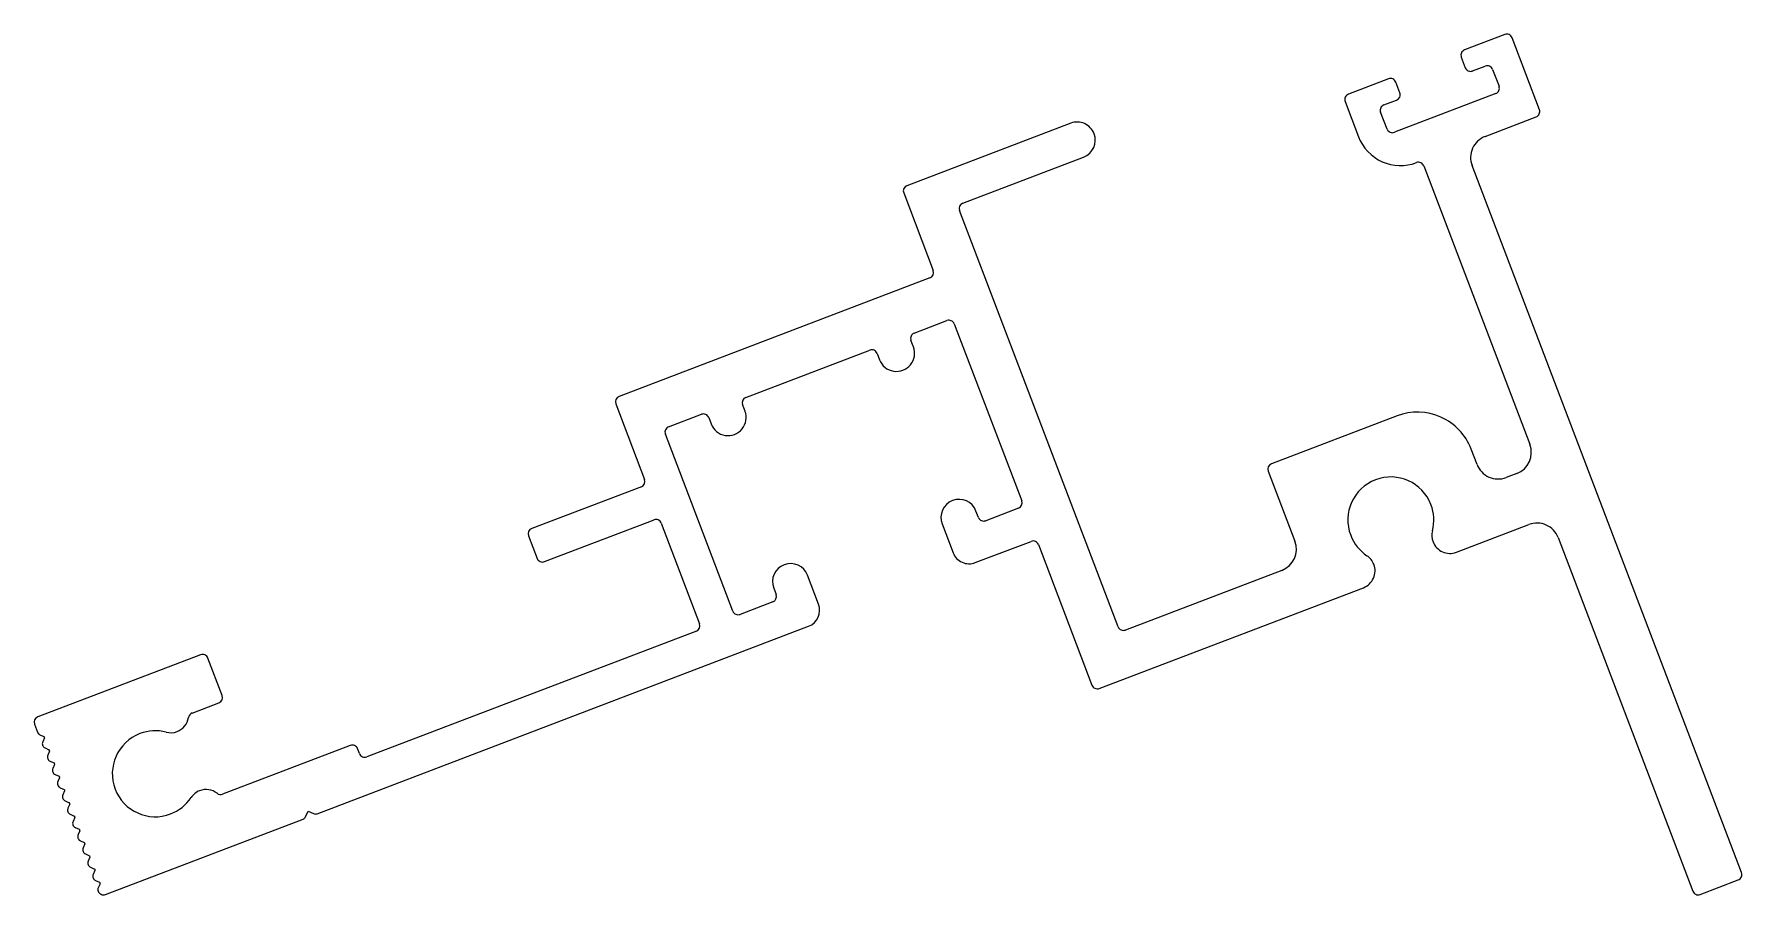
# Model space of a CAD drawing. Header units: inches. Extents: x -34.3 to 41.2, y 1.4 to 39.4.
import ezdxf

# ---------------------------------------------------------------- set-up
doc = ezdxf.new("R2010")
doc.units = ezdxf.units.IN
doc.header["$MEASUREMENT"] = 0
doc.layers.add('1', color=7, linetype='Continuous')
doc.layers.add('CLIP', color=7, linetype='Continuous')

msp = doc.modelspace()

# ---------------------------------------------------------------- linework, layer by layer
at = {"layer": '1', "color": 7, "linetype": 'Continuous'}
for centre, radius, start, end in [((11.798, 34.749), 0.8, 20.87, 110.87), ((11.798, 34.749), 0.8, 290.87, 20.87), ((7.021, 16.783), 0.762, 200.87, 290.87), ((-0.352, 13.972), 0.762, 290.87, 20.87)]:
    msp.add_arc(centre, radius, start, end, dxfattribs=at)
at = {"layer": 'CLIP', "color": 7, "linetype": 'Continuous'}
for p, q in [((30.707, 39.416), (28.931, 38.739)), ((32.24, 36.095), (31.029, 39.272)), ((28.787, 38.417), (28.965, 37.949)), ((29.287, 37.805), (29.848, 38.019)), ((30.171, 37.874), (30.456, 37.127)), ((25.567, 37.457), (23.792, 36.78)), ((26.068, 36.845), (25.89, 37.312)), ((23.647, 36.457), (24.242, 34.898)), ((25.363, 36.309), (25.924, 36.522)), ((30.311, 36.804), (25.826, 35.094)), ((25.503, 35.238), (25.218, 35.986)), ((29.84, 34.912), (32.096, 35.772)), ((11.513, 35.496), (4.27, 32.735)), ((6.737, 31.963), (12.083, 34.001)), ((27.126, 33.61), (31.818, 21.303)), ((41.178, 2.368), (29.262, 33.621)), ((4.125, 32.412), (5.434, 28.981)), ((7.917, 28.165), (6.592, 31.64)), ((5.289, 28.658), (-8.461, 23.416)), ((13.609, 13.237), (7.917, 28.165)), ((4.593, 26.218), (6.041, 26.77)), ((6.364, 26.625), (9.347, 18.802)), ((4.556, 25.613), (4.448, 25.895)), ((-2.855, 23.378), (2.626, 25.468)), ((2.949, 25.324), (3.057, 25.041)), ((-8.606, 23.093), (-7.332, 19.752)), ((-2.892, 22.773), (-3, 23.056)), ((-6.27, 22.077), (-4.822, 22.628)), ((-4.499, 22.483), (-4.391, 22.202)), ((25.946, 22.559), (20.391, 20.441)), ((-3.432, 13.93), (-6.415, 21.753)), ((29.482, 20.413), (29.224, 21.09)), ((20.246, 20.118), (21.427, 17.02)), ((31.24, 20.013), (30.773, 19.834)), ((-7.477, 19.43), (-12.321, 17.583)), ((7.431, 18.071), (7.323, 18.354)), ((9.202, 18.479), (7.754, 17.927)), ((-11.762, 16.116), (-6.917, 17.963)), ((-6.595, 17.818), (-4.899, 13.371)), ((5.824, 17.782), (6.309, 16.511)), ((28.568, 16.533), (31.779, 17.757)), ((-12.466, 17.26), (-12.085, 16.26)), ((7.292, 16.071), (9.761, 17.012)), ((10.084, 16.868), (12.453, 10.656)), ((33.07, 17.178), (39.029, 1.549)), ((0.36, 14.243), (-0.125, 15.514)), ((20.849, 15.73), (13.932, 13.092)), ((-1.624, 14.943), (-1.517, 14.664)), ((12.775, 10.511), (24.457, 14.965)), ((-1.664, 14.336), (-3.109, 13.785)), ((-21.814, 4.974), (-0.081, 13.26)), ((-5.043, 13.048), (-19.622, 7.49)), ((-26.967, 11.999), (-34.169, 9.253)), ((-26.013, 10.201), (-26.644, 11.854)), ((-27.345, 9.425), (-26.158, 9.878)), ((-34.314, 8.93), (-34.18, 8.578)), ((-34.073, 8.465), (-33.899, 8.387)), ((-33.874, 8.321), (-33.952, 8.148)), ((-33.85, 7.879), (-33.676, 7.801)), ((-33.651, 7.735), (-33.729, 7.562)), ((-20.349, 7.994), (-25.999, 5.84)), ((-19.945, 7.634), (-20.027, 7.849)), ((-33.626, 7.293), (-33.453, 7.216)), ((-33.428, 7.149), (-33.505, 6.976)), ((-33.403, 6.707), (-33.229, 6.63)), ((-33.204, 6.564), (-33.282, 6.39)), ((-33.18, 6.122), (-33.006, 6.044)), ((-32.981, 5.978), (-33.059, 5.804)), ((-32.956, 5.536), (-32.783, 5.458)), ((-32.758, 5.392), (-32.835, 5.219)), ((-32.733, 4.95), (-32.559, 4.872)), ((-32.534, 4.806), (-32.612, 4.633)), ((-31.177, 1.404), (-22.439, 4.735)), ((-22.326, 4.842), (-22.216, 5.088)), ((-22.216, 5.088), (-21.97, 4.978)), ((-32.51, 4.364), (-32.336, 4.287)), ((-32.311, 4.221), (-32.389, 4.047)), ((-32.286, 3.779), (-32.113, 3.701)), ((-32.087, 3.635), (-32.165, 3.461)), ((-32.063, 3.193), (-31.889, 3.115)), ((-31.864, 3.049), (-31.942, 2.875)), ((-31.839, 2.607), (-31.666, 2.529)), ((-31.641, 2.463), (-31.719, 2.29)), ((-31.616, 2.021), (-31.443, 1.943)), ((-31.417, 1.877), (-31.495, 1.704)), ((39.351, 1.404), (41.033, 2.046))]:
    msp.add_line(p, q, dxfattribs=at)
for centre, radius, start, end in [((30.796, 39.183), 0.25, 20.86996, 110.87004), ((29.02, 38.506), 0.25, 110.86996, 200.87004), ((29.198, 38.038), 0.25, 200.86996, 290.87004), ((29.937, 37.785), 0.25, 20.86996, 110.87004), ((25.656, 37.223), 0.25, 20.86996, 110.87004), ((30.222, 37.038), 0.25, 290.86996, 20.87004), ((23.881, 36.546), 0.25, 110.86996, 200.87004), ((25.452, 36.075), 0.25, 110.86996, 200.87004), ((25.835, 36.756), 0.25, 290.86996, 20.87004), ((32.007, 36.006), 0.25, 290.86996, 20.87004), ((26.093, 35.604), 1.981, 200.87, 290.99349), ((25.737, 35.328), 0.25, 200.86996, 290.87004), ((30.197, 33.978), 1, 110.86996, 200.87004), ((26.893, 33.521), 0.25, 20.87, 110.99349), ((4.359, 32.501), 0.25, 110.87, 200.87), ((6.826, 31.729), 0.25, 110.87, 200.87), ((5.2, 28.892), 0.25, 290.87, 20.87), ((6.13, 26.536), 0.251, 20.86996, 110.87004), ((4.682, 25.984), 0.251, 110.86996, 200.87004), ((2.715, 25.235), 0.25, 20.87, 110.87), ((3.806, 25.327), 0.802, 200.87, 20.87), ((-8.372, 23.182), 0.25, 110.87, 200.87), ((-3.642, 22.488), 0.802, 200.87, 20.87), ((-2.766, 23.145), 0.25, 110.87, 200.87), ((26.85, 20.185), 2.54, 20.87, 110.87), ((-6.18, 21.842), 0.251, 110.86996, 200.87004), ((-4.733, 22.394), 0.251, 20.86996, 110.87004), ((30.884, 20.947), 1, 290.87, 20.87), ((20.48, 20.207), 0.25, 110.87, 200.87), ((30.417, 20.769), 1, 200.87, 290.87), ((-7.566, 19.663), 0.25, 290.87, 20.87), ((25.67, 17.959), 1.9, 20.87, 200.87), ((6.574, 18.068), 0.802, 20.87, 200.87), ((9.113, 18.713), 0.25, 290.87, 20.87), ((25.67, 17.959), 1.9, 345.43905, 20.87), ((-12.232, 17.349), 0.25, 110.87, 200.87), ((-6.828, 17.729), 0.25, 20.87, 110.87), ((7.664, 18.16), 0.25, 200.87, 290.87), ((28.283, 17.28), 0.8, 165.43903, 200.87), ((32.135, 16.822), 1, 20.87, 110.87), ((9.851, 16.779), 0.25, 20.87, 110.87), ((20.493, 16.664), 1, 290.87, 20.87), ((25.67, 17.959), 1.9, 200.87, 236.30095), ((28.283, 17.28), 0.8, 200.87, 290.87004), ((-11.851, 16.349), 0.25, 200.87, 290.87), ((-0.874, 15.228), 0.802, 20.87, 200.87), ((24.172, 15.713), 0.8, 290.86996, 20.87), ((24.172, 15.713), 0.8, 20.87, 56.30097), ((-1.755, 14.574), 0.254, 290.87, 20.87), ((-3.198, 14.019), 0.25, 200.87, 290.87), ((-5.133, 13.281), 0.25, 290.87, 20.87), ((13.842, 13.326), 0.25, 200.87, 290.87), ((-26.878, 11.765), 0.25, 20.87, 110.87), ((12.686, 10.745), 0.25, 200.87, 290.87), ((-26.247, 10.111), 0.25, 290.87, 20.87), ((-34.08, 9.019), 0.25, 110.87, 200.87), ((-28.296, 9.352), 0.8, 290.87001, 351.05816), ((-27.254, 9.188), 0.254, 110.87, 171.05816), ((-33.99, 8.65), 0.203, 200.87, 245.87), ((-33.92, 8.341), 0.05, 335.86996, 65.87004), ((-28.974, 6.739), 1.9, 110.87, 290.87), ((-28.974, 6.739), 1.9, 75.43905, 110.87), ((-28.296, 9.352), 0.8, 255.43903, 290.87001), ((-33.766, 8.064), 0.203, 155.87, 200.87), ((-33.766, 8.064), 0.203, 200.87, 245.87), ((-33.543, 7.479), 0.203, 155.87, 200.87), ((-33.696, 7.756), 0.05, 335.86996, 65.87004), ((-20.26, 7.76), 0.25, 20.87, 110.87), ((-19.711, 7.723), 0.25, 200.87, 290.87), ((-33.543, 7.479), 0.203, 200.87, 245.87), ((-33.32, 6.893), 0.203, 155.87, 200.87), ((-33.32, 6.893), 0.203, 200.87, 245.87), ((-33.473, 7.17), 0.05, 335.86996, 65.87004), ((-33.096, 6.307), 0.203, 155.87, 200.87), ((-33.096, 6.307), 0.203, 200.87, 245.87), ((-33.25, 6.584), 0.05, 335.86996, 65.87004), ((-33.026, 5.998), 0.05, 335.86996, 65.87004), ((-32.873, 5.721), 0.203, 155.87, 200.87), ((-32.873, 5.721), 0.203, 200.87, 245.87), ((-32.803, 5.413), 0.05, 335.86996, 65.87004), ((-28.974, 6.739), 1.9, 290.87, 326.30095), ((-26.728, 5.241), 0.8, 110.87, 146.30098), ((-26.728, 5.241), 0.8, 52.45813, 110.86999), ((-27.013, 5.988), 0.0000000604, 110.81489, 290.87), ((-26.088, 6.073), 0.25, 232.45813, 290.87), ((-32.65, 5.136), 0.203, 155.87, 200.87), ((-32.65, 5.136), 0.203, 200.87, 245.87), ((-32.426, 4.55), 0.203, 155.87, 200.87), ((-32.58, 4.827), 0.05, 335.86996, 65.87004), ((-22.511, 4.925), 0.203, 290.87, 335.87), ((-21.887, 5.163), 0.203, 245.87, 290.87), ((-32.426, 4.55), 0.203, 200.87, 245.87), ((-32.203, 3.964), 0.203, 155.87, 200.87), ((-32.203, 3.964), 0.203, 200.87, 245.87), ((-32.356, 4.241), 0.05, 335.86996, 65.87004), ((-31.98, 3.378), 0.203, 155.87, 200.87), ((-31.98, 3.378), 0.203, 200.87, 245.87), ((-32.133, 3.655), 0.05, 335.86996, 65.87004), ((-31.91, 3.069), 0.05, 335.86996, 65.87004), ((-31.756, 2.792), 0.203, 155.87, 200.87), ((-31.756, 2.792), 0.203, 200.87, 245.87), ((-31.533, 2.207), 0.203, 155.87, 200.87), ((-31.686, 2.484), 0.05, 335.86996, 65.87004), ((40.944, 2.279), 0.25, 290.86996, 20.87004), ((-31.533, 2.207), 0.203, 200.87, 245.87), ((-31.31, 1.621), 0.203, 155.87, 200.87), ((-31.266, 1.638), 0.25, 200.87, 290.87), ((-31.463, 1.898), 0.05, 335.86996, 65.87004), ((39.262, 1.638), 0.25, 200.86996, 290.87004)]:
    msp.add_arc(centre, radius, start, end, dxfattribs=at)

doc.saveas('drawing.dxf')
